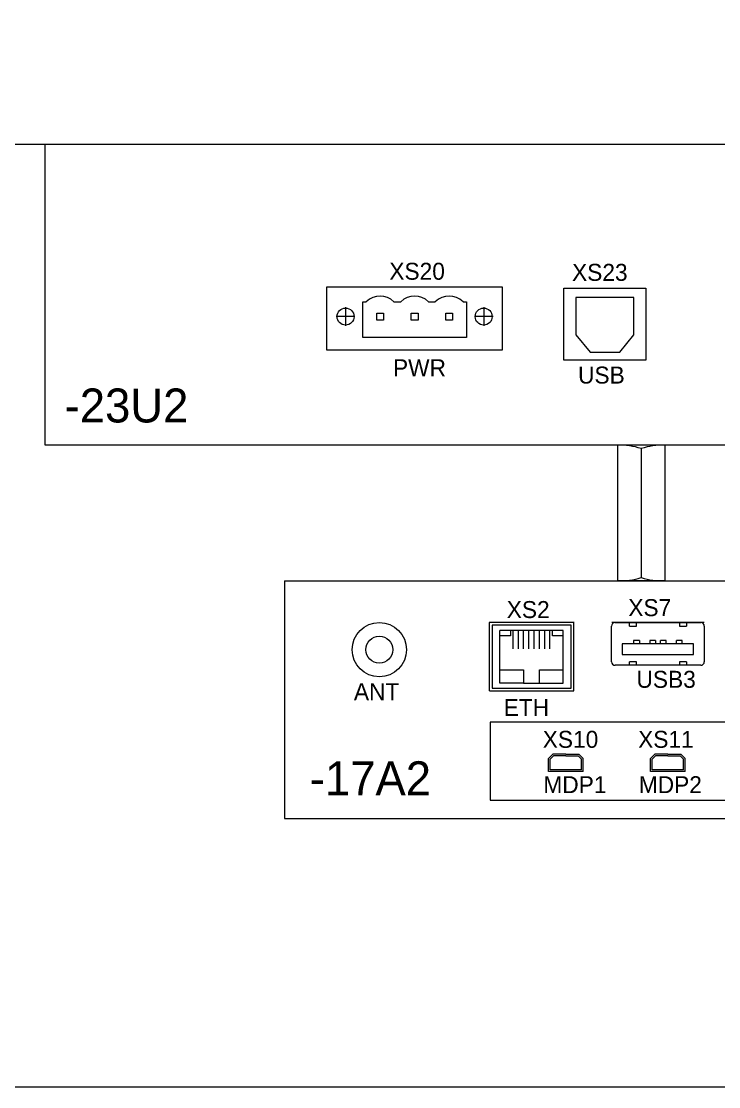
# Model space of a CAD drawing. Extents: x -2364 to 9601, y -871 to 1549.
# Drawn here: x 1380.4 to 1483, y 963.4 to 1120.3 of the extents above; entities that cross this region are included whole.
import ezdxf

# ---------------------------------------------------------------- set-up
doc = ezdxf.new("R2010")
doc.units = 0
doc.linetypes.add('DOT_CENTER', pattern=[14, 12, -1, 0, -1])
doc.layers.get('0').update_dxf_attribs({"linetype": 'CONTINUOUS'})
doc.layers.add('1', color=7, linetype='CONTINUOUS')
doc.layers.add('NRS', color=1, linetype='CONTINUOUS')

msp = doc.modelspace()

# ---------------------------------------------------------------- linework, layer by layer
at = {"color": 7, "linetype": 'Continuous', "lineweight": 13}
for p, q in [((1383.91984, 1102.19575), (1298.12352, 1102.19575)), ((1634.31984, 1102.19575), (1383.91984, 1102.19575)), ((1383.91984, 1057.89575), (1383.91984, 1102.19575)), ((1425.37984, 1081.19575), (1451.17984, 1081.19575)), ((1425.37984, 1071.89575), (1425.37984, 1081.19575)), ((1451.17984, 1081.19575), (1451.17984, 1071.89575)), ((1460.25984, 1080.99575), (1472.29984, 1080.99575)), ((1460.25984, 1070.39575), (1460.25984, 1080.99575)), ((1462.01859, 1079.63172), (1462.01859, 1074.13438)), ((1470.5411, 1079.63172), (1462.01859, 1079.63172)), ((1470.5411, 1074.13438), (1470.5411, 1079.63172)), ((1472.29984, 1080.99575), (1472.29984, 1070.39575)), ((1430.65984, 1073.73236), (1430.65984, 1079.02575)), ((1430.65984, 1079.02575), (1431.16023, 1079.02575)), ((1435.23945, 1079.02575), (1436.24023, 1079.02575)), ((1440.31945, 1079.02575), (1441.32023, 1079.02575)), ((1445.39945, 1079.02575), (1445.89984, 1079.02575)), ((1445.89984, 1079.02575), (1445.89984, 1073.73236)), ((1432.69984, 1077.32576), (1433.69984, 1077.32576)), ((1432.69984, 1076.32575), (1432.69984, 1077.32576)), ((1433.69984, 1077.32576), (1433.69984, 1076.32575)), ((1437.77984, 1077.32576), (1438.77984, 1077.32576)), ((1437.77984, 1076.32575), (1437.77984, 1077.32576)), ((1438.77984, 1077.32576), (1438.77984, 1076.32575)), ((1442.85984, 1077.32575), (1443.85984, 1077.32575)), ((1442.85984, 1076.32575), (1442.85984, 1077.32575)), ((1443.85984, 1077.32575), (1443.85984, 1076.32575)), ((1433.69984, 1076.32575), (1432.69984, 1076.32575)), ((1438.77984, 1076.32575), (1437.77984, 1076.32575)), ((1443.85984, 1076.32575), (1442.85984, 1076.32575)), ((1445.89984, 1073.73236), (1430.65984, 1073.73236)), ((1462.01859, 1074.13438), (1464.10042, 1071.59714)), ((1468.45926, 1071.59714), (1470.5411, 1074.13438)), ((1451.17984, 1071.89575), (1425.37984, 1071.89575)), ((1472.29984, 1070.39575), (1460.25984, 1070.39575)), ((1464.10042, 1071.59714), (1468.45926, 1071.59714)), ((1634.31984, 1057.89575), (1383.91984, 1057.89575)), ((1475.11984, 1037.89575), (1468.11984, 1037.89575)), ((1461.73491, 1031.77637), (1449.23491, 1031.77637)), ((1467.83491, 1031.77637), (1467.28491, 1031.77637)), ((1480.33491, 1031.77637), (1467.83491, 1031.77637)), ((1480.88491, 1031.77637), (1480.33491, 1031.77637))]:
    msp.add_line(p, q, dxfattribs=at)
at = {"lineweight": 13}
for p, q in [((1468.11984, 1057.89575), (1468.11984, 1037.89575)), ((1475.11984, 1057.89575), (1475.11984, 1037.89575)), ((1471.61984, 1057.39575), (1471.61984, 1038.39575)), ((1419.11984, 1037.89575), (1599.11984, 1037.89575)), ((1419.11984, 1037.89575), (1419.11984, 1002.89575)), ((1461.68468, 1031.77637), (1449.28513, 1031.77637)), ((1449.28513, 1021.70174), (1449.28513, 1031.77637)), ((1461.29719, 1031.38888), (1449.67262, 1031.38888)), ((1449.67262, 1031.38888), (1449.67262, 1022.08922)), ((1461.29719, 1022.08922), (1461.29719, 1031.38888)), ((1461.68468, 1021.70174), (1461.68468, 1031.77637)), ((1460.13474, 1030.61391), (1450.83508, 1030.61391)), ((1450.83508, 1022.86419), (1450.83508, 1030.61391)), ((1452.38502, 1029.83894), (1450.83508, 1029.83894)), ((1452.38502, 1030.61391), (1452.38502, 1029.83894)), ((1452.7725, 1027.90151), (1452.7725, 1030.61391)), ((1453.54748, 1027.90151), (1453.54748, 1030.61391)), ((1454.32245, 1027.90151), (1454.32245, 1030.61391)), ((1455.09742, 1027.90151), (1455.09742, 1030.61391)), ((1455.87239, 1027.90151), (1455.87239, 1030.61391)), ((1456.64736, 1027.90151), (1456.64736, 1030.61391)), ((1457.42234, 1027.90151), (1457.42234, 1030.61391)), ((1458.19731, 1027.90151), (1458.19731, 1030.61391)), ((1458.58479, 1029.83894), (1458.58479, 1030.61391)), ((1460.13474, 1029.83894), (1458.58479, 1029.83894)), ((1460.13474, 1022.86419), (1460.13474, 1030.61391)), ((1450.83508, 1024.80162), (1454.32245, 1024.80162)), ((1454.32245, 1024.80162), (1454.32245, 1022.86419)), ((1456.64736, 1024.80162), (1460.13474, 1024.80162)), ((1456.64736, 1022.86419), (1456.64736, 1024.80162)), ((1449.28513, 1021.70174), (1461.68468, 1021.70174)), ((1449.67262, 1022.08922), (1461.29719, 1022.08922)), ((1454.32245, 1022.86419), (1450.83508, 1022.86419)), ((1454.32245, 1022.86419), (1456.64736, 1022.86419)), ((1456.64736, 1022.86419), (1460.13474, 1022.86419)), ((1458.62241, 1012.3837), (1457.98491, 1011.7487)), ((1458.72567, 1012.1337), (1458.23491, 1011.64486)), ((1460.53491, 1012.3837), (1458.62241, 1012.3837)), ((1460.53491, 1012.1337), (1458.72567, 1012.1337)), ((1460.53491, 1012.3837), (1462.44741, 1012.3837)), ((1460.53491, 1012.1337), (1462.34414, 1012.1337)), ((1462.34414, 1012.1337), (1462.83491, 1011.64486)), ((1462.44741, 1012.3837), (1463.08491, 1011.7487)), ((1473.62241, 1012.3837), (1472.98491, 1011.7487)), ((1473.72567, 1012.1337), (1473.23491, 1011.64486)), ((1475.53491, 1012.3837), (1473.62241, 1012.3837)), ((1475.53491, 1012.1337), (1473.72567, 1012.1337)), ((1475.53491, 1012.3837), (1477.44741, 1012.3837)), ((1475.53491, 1012.1337), (1477.34414, 1012.1337)), ((1477.34414, 1012.1337), (1477.83491, 1011.64486)), ((1477.44741, 1012.3837), (1478.08491, 1011.7487)), ((1457.98491, 1009.8437), (1457.98491, 1011.7487)), ((1458.23491, 1010.0937), (1458.23491, 1011.64486)), ((1462.83491, 1010.0937), (1462.83491, 1011.64486)), ((1463.08491, 1009.8437), (1463.08491, 1011.7487)), ((1472.98491, 1009.8437), (1472.98491, 1011.7487)), ((1473.23491, 1010.0937), (1473.23491, 1011.64486)), ((1477.83491, 1010.0937), (1477.83491, 1011.64486)), ((1478.08491, 1009.8437), (1478.08491, 1011.7487)), ((1463.08491, 1009.8437), (1457.98491, 1009.8437)), ((1462.83491, 1010.0937), (1458.23491, 1010.0937)), ((1478.08491, 1009.8437), (1472.98491, 1009.8437)), ((1477.83491, 1010.0937), (1473.23491, 1010.0937)), ((1419.11984, 1002.89575), (1599.11984, 1002.89575))]:
    msp.add_line(p, q, dxfattribs=at)
at = {"color": 7, "lineweight": 13}
for p, q in [((1467.25735, 1025.99921), (1467.25735, 1031.25117)), ((1467.78255, 1031.77637), (1480.38726, 1031.77637)), ((1469.88333, 1031.25117), (1469.88333, 1031.77637)), ((1469.88333, 1031.25117), (1470.93373, 1031.25117)), ((1470.93373, 1031.25117), (1470.93373, 1031.77637)), ((1477.23609, 1031.77637), (1477.23609, 1031.25117)), ((1477.23609, 1031.25117), (1478.28648, 1031.25117)), ((1478.28648, 1031.77637), (1478.28648, 1031.25117)), ((1480.91246, 1031.25117), (1480.91246, 1025.99921)), ((1468.83294, 1028.62519), (1468.83294, 1027.0496)), ((1479.33687, 1028.62519), (1468.83294, 1028.62519)), ((1471.35388, 1029.15039), (1470.51357, 1029.15039)), ((1470.51357, 1029.15039), (1470.51357, 1028.62519)), ((1471.35388, 1029.15039), (1471.35388, 1028.62519)), ((1473.71727, 1029.15039), (1472.87695, 1029.15039)), ((1472.87695, 1029.15039), (1472.87695, 1028.62519)), ((1473.71727, 1029.15039), (1473.71727, 1028.62519)), ((1474.45254, 1028.62519), (1474.45254, 1029.15039)), ((1475.29286, 1029.15039), (1474.45254, 1029.15039)), ((1475.29286, 1028.62519), (1475.29286, 1029.15039)), ((1476.81593, 1028.62519), (1476.81593, 1029.15039)), ((1477.65624, 1029.15039), (1476.81593, 1029.15039)), ((1477.65624, 1028.62519), (1477.65624, 1029.15039)), ((1479.33687, 1027.0496), (1479.33687, 1028.62519)), ((1468.83294, 1027.0496), (1479.33687, 1027.0496)), ((1480.38726, 1025.47401), (1467.78255, 1025.47401)), ((1469.88333, 1025.47401), (1469.88333, 1025.99921)), ((1470.93373, 1025.99921), (1469.88333, 1025.99921)), ((1470.93373, 1025.47401), (1470.93373, 1025.99921)), ((1477.23609, 1025.99921), (1477.23609, 1025.47401)), ((1478.28648, 1025.99921), (1477.23609, 1025.99921)), ((1478.28648, 1025.99921), (1478.28648, 1025.47401))]:
    msp.add_line(p, q, dxfattribs=at)
at = {"lineweight": 13}
for points in [[(1247.37916, 963.41732), (1777.85818, 963.41732), (1777.85818, 1277.2172), (1247.37916, 1277.2172)], [(1518.35847, 1017.12025), (1449.38117, 1017.12025), (1449.38117, 1005.60391), (1518.35847, 1005.60391)]]:
    msp.add_lwpolyline(points, close=True, dxfattribs=at)
at = {"color": 7, "linetype": 'Continuous', "lineweight": 13}
for centre in [(1428.11984, 1076.82575), (1448.43984, 1076.82575)]:
    msp.add_circle(centre, 1.25, dxfattribs=at)
at = {"lineweight": 13}
for radius in [4, 2]:
    msp.add_circle((1433.08491, 1027.77637), radius, dxfattribs=at)
at = {"color": 7, "linetype": 'Continuous', "lineweight": 13}
for centre, start in [((1433.19984, 1076.82575), 47.1665719), ((1438.27984, 1076.82575), 47.16657), ((1443.35984, 1076.82575), 47.1665719)]:
    msp.add_arc(centre, 3, start, 132.8334281, dxfattribs=at)
at = {"lineweight": 13}
for centre, start, end in [((1468.33371, 1046.89284), 72.6262431, 91.1135521), ((1474.90597, 1046.89284), 88.8864479, 107.3737569), ((1468.33371, 1048.89866), 268.8864479, 287.3737569), ((1474.90597, 1048.89866), 252.6262432, 271.1135521)]:
    msp.add_arc(centre, 11.00499, start, end, dxfattribs=at)
at = {"color": 7, "lineweight": 13}
for centre, start, end in [((1467.78255, 1031.25117), 90, 180), ((1480.38726, 1031.25117), 0, 90), ((1467.78255, 1025.99921), 180, 270), ((1480.38726, 1025.99921), 270, 0)]:
    msp.add_arc(centre, 0.5252, start, end, dxfattribs=at)
at = {"layer": '1', "color": 2, "linetype": 'DOT_CENTER', "lineweight": 13}
for p, q in [((1428.11984, 1078.20075), (1428.11984, 1075.45075)), ((1448.43984, 1078.20075), (1448.43984, 1075.45075)), ((1429.49484, 1076.82575), (1426.74484, 1076.82575)), ((1449.81484, 1076.82575), (1447.06484, 1076.82575))]:
    msp.add_line(p, q, dxfattribs=at)

# ---------------------------------------------------------------- texts
at = {"color": 7, "lineweight": 13}
for s, p in [('-23U2', (1386.76981, 1061.23746)), ('-17A2', (1422.8482, 1006.33589))]:
    msp.add_text(s, height=5, dxfattribs=at).set_placement(p)
at = {"layer": 'NRS', "color": 7, "lineweight": 13}
for s, p in [('XS20', (1434.5517, 1082.25613)), ('XS23', (1461.44524, 1082.09568)), ('PWR', (1435.09081, 1068.04292)), ('USB', (1462.32815, 1066.96789)), ('XS2', (1451.83203, 1032.43549)), ('XS7', (1469.72226, 1032.71644)), ('USB3', (1470.92629, 1022.16156)), ('ANT', (1429.33941, 1020.34093)), ('ETH', (1451.38056, 1018.00802)), ('XS10', (1457.12851, 1013.32376)), ('XS11', (1471.17226, 1013.32376)), ('MDP1', (1457.22432, 1006.64511)), ('MDP2', (1471.26807, 1006.64511))]:
    msp.add_text(s, height=2.5, dxfattribs=at).set_placement(p)

doc.saveas('drawing.dxf')
